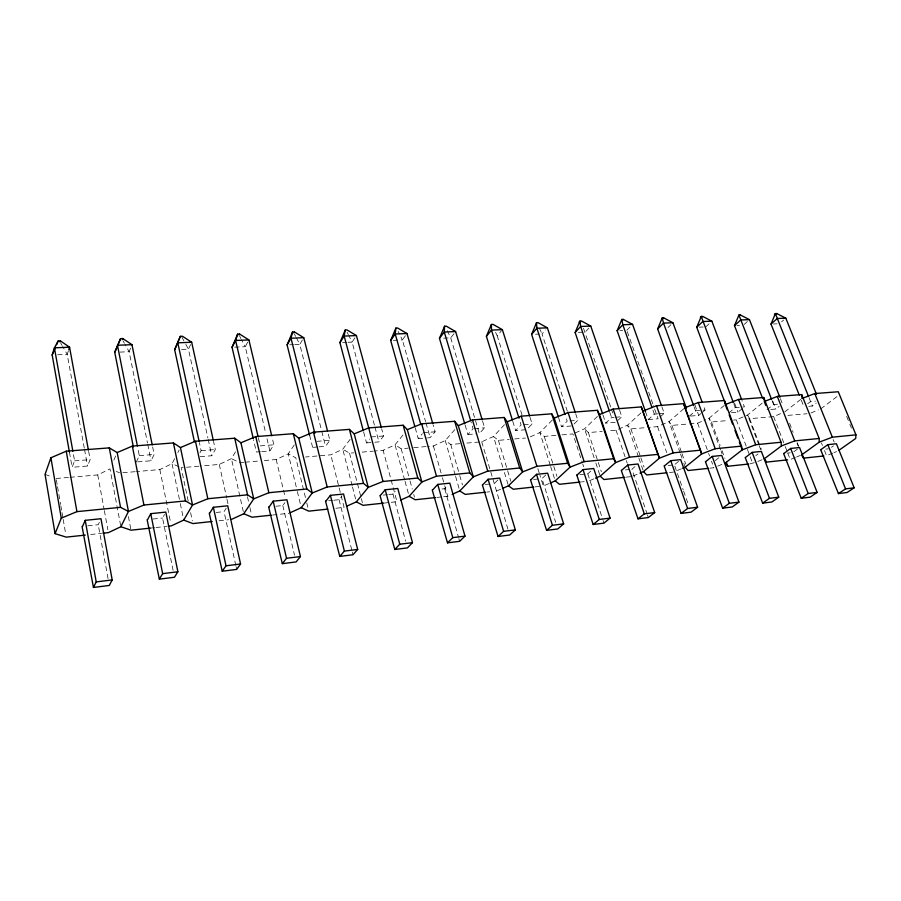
<?xml version="1.0" encoding="UTF-8"?>
<svg xmlns="http://www.w3.org/2000/svg" width="901" height="901" viewBox="0 0 901 901"><rect width="100%" height="100%" fill="white"/><g stroke="black" fill="none" stroke-linecap="round" stroke-linejoin="round"><path stroke-width="0.68" stroke-dasharray="4.5 3.38" d="M68.386 350.782L67.203 354.363L84.277 448.101M88.647 451.39L90.156 459.611L87.543 466.02L72.114 467.304L74.592 460.873L73.116 452.595M130.544 348.191L129.136 351.705L147.494 443.044M113.853 460.096L116.06 455.061M108.041 578.555L98.232 524.72L99.335 522.321M190.595 344.554L188.433 349.149L207.883 437.976M136.31 461.988L139.295 455.658L137.662 447.369M137.65 461.875L151.053 460.76L154.161 454.453L152.494 446.22M174.625 458.699L172.035 463.655L159.849 469.556L136.535 471.561M177.857 452.516L179.153 450.038M247.685 342.189L245.263 346.705L265.739 433.325M173.082 570.356L162.563 518.03L164.511 514.482M199.977 452.752L201.126 450.669L199.358 442.481M200.236 456.694L211.78 455.737L215.328 449.52L213.526 441.377M302.432 339.925L299.774 344.362L321.432 430.002M235.488 451.84L231.411 458.643L219.281 464.432L200.236 466.076M235.792 565.377L224.022 511.644L226.252 508.141M261.786 451.592L269.895 450.928L273.848 444.801L271.899 436.636M354.971 337.751L352.1 342.11L374.579 425.711M294.278 444.914L288.264 453.834L276.202 459.521L261.335 460.805M317.794 446.952L312.624 447.38L314.032 445.376M275.976 506.238L282.801 505.529L284.862 502.657M319.089 446.851L325.565 446.31L329.89 440.285L327.818 432.187M405.45 335.668L402.375 339.947L425.587 421.589M350.117 439.35L342.763 449.227L330.768 454.814L305.585 456.987M363.655 432.075L366.527 442.92L369.579 438.956M453.969 333.663L450.714 337.864L442.278 338.224M374.805 442.233L378.938 441.895L383.601 435.96L381.765 429.18M333.832 500.224L339.058 499.683L342.065 495.899M402.938 435.07L395.055 444.812L383.116 450.297L374.726 451.018M522.017 414.922L497.228 335.859L501.508 330.69M415.226 427.874L418.244 438.641L422.321 433.753M427.513 437.875L430.16 437.649L435.127 431.804L433.201 425.069M388.793 494.514L392.971 494.086L395.393 491.282M454.802 429.631L445.252 440.566L433.404 445.961L427.795 446.445M567.326 411.239L542.03 333.933L545.601 329.867M465.141 425.182L467.912 434.53L473.081 428.741L471.088 422.028M482.576 421.127L484.592 427.817L479.355 433.584L474.917 418.751M588.905 328.077L585.2 332.075L577.654 332.401M442.008 488.984L444.677 488.702L448.112 485.02M504.47 424.731L493.5 436.489L481.72 441.794L465.558 443.191M512.748 421.285L515.631 430.577L521.071 424.878L519.404 419.539M530.036 417.343L532.131 423.988L526.635 429.664L515.631 430.577M626.826 330.284L630.655 326.353M552.324 420.012L539.89 432.57L528.2 437.785M497.926 479.906L494.3 483.544L491.732 483.814M558.496 417.4L561.537 426.77L567.202 421.161L565.479 415.845M667.968 327.592L670.93 324.687M575.671 413.694L577.845 420.305L572.124 425.903L561.537 426.77M597.464 416.42L584.546 428.797L574.095 433.415M545.769 474.996L541.974 478.589L555.68 522.332M705.765 326.894L709.819 323.076M603.017 415.124L605.709 423.121L611.599 417.58L614.155 417.377M619.584 410.18L621.836 416.758L615.912 422.276L605.709 423.121M640.915 412.962L627.558 425.171L616.025 430.205L607.736 430.926M744.271 324.337L747.38 321.522M579.805 474.658L587.801 473.825L590.763 471.167M645.476 411.633L648.269 419.596L654.34 414.133L658.045 413.829M660.129 416.96L664.206 413.334L661.886 406.801M781.561 321.871L783.679 320.013M683.836 408.705L669.004 421.668L657.561 426.623L647.74 427.468M689.276 416.194L695.538 410.811L705.044 410.045L703.129 404.831M634.968 466.617L631.905 469.241L647.008 513.626M690.628 416.082L698.748 415.417L700.843 413.627M701.902 412.726L705.044 410.045M724.269 405.439L708.974 418.289L703.929 420.452M728.83 412.917L735.25 407.612L744.429 406.869L741.951 400.382M731.443 412.703L737.975 412.162L744.429 406.869M678.577 461.38L674.365 464.837L668.182 465.479M762.167 403.209L747.548 415.034L736.286 419.832L733.527 420.069M767.01 409.764L773.565 404.526L778.633 404.11M770.794 409.448L775.829 409.031L779.128 406.419M715.27 460.58L719.595 457.167M784.805 411.881L800.786 399.38M807.701 403.749L810.562 401.542L815.45 401.148M808.749 406.306L812.398 406.002L816.238 403.062M755.815 455.636L758.034 453.958M820.8 408.84L838.167 395.685M793.894 451.694L797.295 449.194M831.477 447.301L833.459 445.882M70.008 477.305L97.747 474.917L109.978 468.903L120.88 526.725M443.652 496.699L447.718 496.271L451.345 494.672M496.451 491.045L501.249 488.961M549.261 483.465L543.303 486.022L539.947 475.3M689.502 423.864L697.622 423.166L702.667 421.004M589.558 480.695L594.288 478.679M632.941 476.055L638.809 473.566M758.822 444.666L747.548 415.034L749.666 418.683L773.632 416.611L781.077 413.458M810.945 412.985L818.333 409.876M677.451 470.435L681.336 468.813M717.725 466.144L722.861 464.004M749.981 463.88L756.57 462.01M757.842 461.481L762.933 459.375M795.335 457.494L790.278 459.566L787.756 453.057M796.597 456.976L800.381 455.41M832.794 453.124L826.532 455.681L824.494 450.568M834.044 452.617L836.556 451.592M90.719 534.518L101.599 533.347M150.456 528.11L154.623 527.671M156.008 527.524L167.113 526.33M219.033 520.767L228.663 519.731M272.575 515.034L288.962 513.277M335.949 508.243L344.103 507.364L330.768 454.814M383.421 503.152L396.981 501.699L383.116 450.297M436.872 497.431L442.301 496.845M486.945 492.059L489.66 491.777M535.115 486.9L540.577 486.315M581.494 481.934L584.242 481.641M626.206 477.147L631.77 476.55M669.544 472.496L673.576 472.068M709.785 468.193L713.874 467.754L711.486 461.199M87.802 525.801L98.232 524.72M153.057 519.021L162.563 518.03M216.24 512.455L224.022 511.644M328.606 500.776L332.525 500.359M383.229 495.1L387.407 494.66M485.324 484.479L490.448 483.95M533.651 479.456L539.203 478.881M625.485 469.917L629.337 469.511M787.699 453.057L790.233 452.786M825.834 449.092L828.278 448.833M56.144 478.499L68.622 477.429M135.161 471.685L120.07 472.991L116.285 471.448M198.884 466.189L181.202 467.709L188.624 503.13M243.777 462.314L239.722 462.663L231.411 458.643L243.788 513.75M245.128 462.202L259.984 460.918M352.167 485.684L342.763 449.227L349.565 453.192L353.755 452.831M362.146 452.111L373.329 451.142M404.684 480.042L395.055 444.812L401.17 448.743L408.176 448.135M413.784 447.651L426.387 446.558M455.208 475.052L445.252 440.566L450.737 444.463L460.163 443.652M502.792 467.168L493.5 436.489L498.388 440.352L509.234 439.418M514.651 438.956L525.486 438.021M550.252 465.22L539.89 432.57L544.238 436.399L556.536 435.341M561.999 434.868L572.935 433.922L582.373 462.81M594.108 457.742L584.546 428.797L588.387 432.593L602.206 431.399M638.494 456.998L627.558 425.171L630.914 428.921L646.344 427.592M680.12 452.876L669.004 421.668L671.921 425.385L688.15 423.988M720.586 449.802L708.974 418.289L711.475 421.972L728.019 420.542M787.913 415.384L806.992 413.739M260.445 451.705L256.391 452.043L253.541 439.801M366.527 442.92L373.419 442.346M418.244 438.641L426.184 437.987M467.912 434.53L476.809 433.786M648.269 419.596L658.09 418.785L653.416 405.574M74.592 460.873L90.156 459.611M139.295 455.658L154.161 454.453M201.126 450.669L215.328 449.52M260.254 445.905L273.848 444.801M316.859 441.344L329.89 440.285M371.111 436.962L383.601 435.96M423.143 432.773L435.127 431.804M474.365 428.639L484.592 427.817M523.841 424.653L532.131 423.988M569.871 420.947L577.845 420.305M615.439 417.264L621.836 416.758M659.273 413.739L664.206 413.334M57.641 354.78L67.203 354.363L62.687 346.513M119.991 352.1L129.136 351.705L125.07 344.452M181.551 349.442L188.433 349.149L184.559 342.053M234.699 347.155L245.263 346.705L241.558 339.756M289.626 344.801L293.433 344.632M294.706 344.576L299.774 344.362L296.238 337.548M342.628 342.515L346.694 342.346M348.045 342.279L352.1 342.11L348.969 335.927M393.275 340.341L402.375 339.947L398.174 331.455M535.509 334.215L539.417 334.046M619.899 330.588L622.67 330.464M699.311 327.164L703.185 327.007M736.995 325.543L739.484 325.441M773.418 323.977L777.034 323.819M45.05 474.388L52.438 477.125M178.916 466.695L172.035 463.655L180.009 502.195M60.75 343.146L62.034 345.398M123.043 340.837L124.394 343.247M181.979 337.323L183.917 340.871M239.711 336.276L240.939 338.596M294.469 334.136L295.641 336.411M347.088 332.21L348.338 334.688M447.268 330.723L450.714 337.864L474.512 417.4M495.584 332.356L497.228 335.859M539.395 328.201L542.03 333.933M583.488 328.279L610.934 407.68M846.658 416.431L849.316 422.918M849.846 424.213L851.434 428.11M833.166 439.564L834.202 442.121M809.008 397.645L812.398 406.002M821.43 442.898L822.455 445.454M801.304 400.247L803.872 406.711M780.401 398.625L782.428 403.806M789.591 423.256L793.139 432.311M797.194 442.65L798.714 446.536M797.058 443.168L798.072 445.77M772.776 401.182L775.829 409.031M772.056 400.618L773.565 404.526M773.632 416.611L784.726 445.252M785.233 446.547L787.249 451.761M749.666 418.683L761.334 449.362M759.306 445.961L760.782 449.824M734.506 402.984L737.975 412.162M733.774 403.693L735.25 407.612M736.286 419.832L746.94 448.146M747.425 449.43L752.752 463.587M711.475 421.972L720.124 445.421M722.039 450.624L724.922 458.44M721.07 451.119L722.039 453.744M694.896 404.887L698.748 415.417M694.097 406.892L695.538 410.811M697.622 423.166L708.141 452.02M708.614 453.327L709.571 455.951M671.921 425.385L681.584 452.471M682.034 453.755L685.717 464.071M680.582 454.172L681.978 458.08M683.825 463.283L685.21 467.18M627.287 331.613L640.352 368.588M640.825 369.906L652.955 404.256M674.826 466.144L683.183 489.806M683.645 491.124L688.758 505.585M652.955 410.192L654.34 414.133M657.561 426.623L666.706 452.595M630.914 428.921L640.42 456.537M640.87 457.854L644.046 467.056M638.944 458.316L643.505 471.583M611.396 409.009L612.748 412.985M647.459 514.933L648.348 517.546M616.025 430.205L625.925 459.341M626.375 460.659L627.265 463.305M609.808 412.298L611.599 417.58M588.387 432.593L601.35 471.707M595.854 463.001L600.201 476.156M587.801 473.825L602.634 519.134M603.062 520.474L603.94 523.132M582.801 464.128L583.657 466.752M544.238 436.399L556.931 476.314M550.657 466.527L555.219 480.897M537.852 468.599L539.53 473.96M498.388 440.352L507.24 469.421M507.635 470.75L510.856 481.314M504.414 472.496L508.446 485.83M481.72 441.794L508.119 529.732M450.737 444.463L459.341 474.151M459.735 475.503L462.472 484.952M455.591 476.381L459.792 490.966M433.404 445.961L442.064 476.404M442.436 477.733L444.328 484.355M444.7 485.673L447.718 496.271M425.97 422.929L430.16 437.649M444.677 488.702L458.485 537.266M458.868 538.618L459.634 541.321M401.17 448.743L409.651 479.614M410.023 480.954L412.241 489.006M413.717 494.379L414.449 497.07M405.056 481.404L409.133 496.305M374.951 427.063L378.938 441.895M392.971 494.086L405.641 541.163M349.565 453.192L361.008 497.307M361.357 498.647L362.393 502.657M352.505 487.024L356.334 501.88M321.781 431.365L325.565 446.31M339.058 499.683L351.976 550.725M352.314 552.065L352.989 554.757M309.595 435.251L312.624 447.38M305.439 497.476L295.798 457.832L288.264 453.834L297.048 490.189M306.779 502.949L308.108 508.423M297.364 491.529L301.272 507.691M276.202 459.521L285.133 497.149M267.011 438.742L269.895 450.928M282.801 505.529L294.537 555.207M258.328 437.683L259.939 444.531M247.46 496.766L249.622 506.317M249.926 507.68L251.48 514.494M219.281 464.432L226.68 497.971M226.973 499.312L228.156 504.684M208.187 439.339L211.78 455.737M236.085 566.718L236.67 569.409M190.618 512.669L192.33 520.846M180.29 503.569L183.714 520.091M159.849 469.556L170.728 523.132M147.764 444.407L151.053 460.76M128.404 516.577L130.746 528.831M97.747 474.917L104.088 509.256M104.347 510.63L107.895 529.867M84.536 449.486L87.543 466.02M69.433 452.234L72.114 467.304M56.369 479.861L57.315 485.324M57.551 486.686L60.604 504.414M60.84 505.776L61.775 511.227M62.011 512.59L62.957 518.041M63.194 519.404L65.773 534.406"/><path stroke-width="1.35" d="M482.181 419.798L455.602 331.557L446.288 326.173L444.553 326.241L444.283 332.019L470.682 420.688M801.856 398.546L814.786 393.557L838.279 391.755L855.95 434.856L855.691 438.483L838.921 450.297M432.807 423.729L406.982 333.528L397.679 328.032L395.877 328.099L395.224 334.001L420.846 424.653M381.393 427.817L356.413 335.577L347.11 329.969L345.241 330.036L344.171 336.073L339.925 342.628L363.294 430.723M327.48 430.836L303.761 337.706L294.481 331.973L292.532 332.052L291 338.224L287.092 344.903L309.595 435.251M69.433 452.234L52.179 355.017L54.409 347.82L58.137 341.006L60.446 340.916L69.557 347.212L88.388 450.016M58.137 341.006L56.673 344.7M60.097 342.031L60.446 340.916M271.584 435.273L248.901 339.936L239.643 334.068L237.616 334.147L235.6 340.477L232.053 347.268L253.226 438.438M68.769 349.599L69.557 347.212L54.409 347.82L72.868 451.221M102.962 533.201L108.402 532.615L120.88 526.725L128.449 511.43L117.175 452.55L109.28 447.876L66.246 451.187L50.895 457.776L45.05 474.388L55.085 533.662L66.246 537.131L85.28 535.093M799.255 395.089L771.008 324.078L775.367 313.593L776.673 313.548L785.796 318.166L816.52 394.39M762.505 398.118L734.495 325.655L738.944 314.99L740.284 314.933L749.452 319.641L779.894 397.33M725.373 403.693L696.732 327.277L701.26 316.431L702.645 316.375L711.835 321.161L741.467 399.075M686.404 408.266L657.629 328.966L662.235 317.918L663.677 317.862L672.901 322.738L702.172 402.229M645.476 411.633L617.129 330.701L621.825 319.461L623.312 319.405L632.57 324.383L661.424 405.484M602.566 413.784L575.142 332.514L579.94 321.071L581.483 321.004L590.752 326.072L619.133 408.874M558.068 416.059L531.601 334.384L536.489 322.727L538.088 322.671L547.38 327.829L575.232 412.376M133.348 446.907L114.754 352.325L120.576 338.618L122.784 338.539L131.963 344.678L152.213 444.846M120.576 338.618L114.754 352.325M122.367 339.621L122.784 338.539M512.342 419.956L486.405 336.332L491.394 324.45L493.061 324.383L502.364 329.653L529.619 416.014M464.747 423.842L439.463 338.348L444.553 326.241M213.233 440.015L191.676 342.256L182.464 336.253L180.346 336.332L174.659 349.746L194.425 441.794M414.843 426.533L390.674 340.443L395.877 328.099M55.085 533.662L61.279 518.165L50.895 457.776M339.925 342.628L345.241 330.036M287.092 344.903L292.532 332.052M232.053 347.268L237.616 334.147M174.659 349.746L180.346 336.332M52.179 355.017L55.547 347.279M82.599 526.342L85.223 520.339L100.98 518.728L112.197 579.917L109.291 585.459L93.445 587.452L82.047 526.398M93.445 587.452L96.216 581.911L85.223 520.339M239.092 335.116L239.643 334.068M147.629 519.584L150.771 513.66L165.818 512.117L177.88 571.763L174.456 577.248L159.342 579.152L147.111 519.64M168.51 526.184L171.28 525.88L183.714 520.091L192.532 504.999L207.827 498.737L247.55 494.818L253.733 498.861L268.858 492.723L306.824 488.984L312.253 492.993L327.198 486.968L363.52 483.386L368.25 487.373L383.015 481.472L417.805 478.037L421.882 481.99L436.489 476.201L469.826 472.912L473.318 476.832L487.745 471.144L519.731 467.991L522.67 471.887L536.928 466.301L567.641 463.272L570.063 467.135L584.152 461.65L613.671 458.733L615.62 462.562L600.201 476.156L595.471 478.172M293.872 333.01L294.481 331.973M159.342 579.152L162.642 573.655L150.771 513.66M209.753 513.131L213.357 507.274L227.739 505.81L240.556 563.992L236.67 569.409L222.232 571.223L209.246 513.176M231.411 519.438L243.788 513.75L253.733 498.861L240.927 442.785L234.71 438.213L195.461 441.231L180.448 447.56L173.42 442.932L132.346 446.096L117.175 452.55M222.232 571.223L226.016 565.794L213.357 507.274M269.151 506.948L273.183 501.181L286.923 499.773L300.427 556.559L296.125 561.92L282.317 563.654L268.667 507.004M390.674 340.443L395.224 334.001L406.982 333.528M290.201 512.714L301.272 507.691L312.253 492.993L298.794 438.224L293.309 433.708L255.771 436.591L240.927 442.785M439.463 338.348L444.283 332.019L455.602 331.557M325.993 501.046L330.408 495.347L343.563 494.007L357.686 549.441L352.989 554.757L339.778 556.413L325.531 501.091M282.317 563.654L286.529 558.282L300.427 556.559M486.405 336.332L491.473 330.104L491.394 324.45M346.547 506.272L356.334 501.88L368.25 487.373L354.206 433.854L349.408 429.383L313.469 432.153L298.794 438.224M380.447 495.381L385.211 489.761L397.814 488.477L412.489 542.639L407.443 547.887L394.796 549.486L379.997 495.426M531.601 334.384L536.895 328.257L536.489 322.727M339.778 556.413L344.385 551.097L357.686 549.441M400.618 500.089L409.133 496.305L421.882 481.99L407.32 429.664L403.152 425.249L368.712 427.896L354.206 433.854M575.142 332.514L580.649 326.489L590.752 326.072M432.649 489.953L437.74 484.411L449.836 483.173L464.995 536.129L459.634 541.321L447.504 542.841L432.232 489.998M394.796 549.486L399.751 544.227L412.489 542.639M622.445 320.317L623.312 319.405M452.55 494.142L459.792 490.966L473.318 476.832L458.282 425.644L454.701 421.285L421.668 423.819L407.32 429.664M617.129 330.701L622.828 324.777L632.57 324.383M482.756 484.749L488.128 479.276L499.74 478.093L515.338 529.878L509.696 535.014L498.05 536.478L482.35 484.794M662.776 318.763L663.677 317.862M657.629 328.966L663.508 323.121L672.901 322.738M447.504 542.841L452.786 537.638L464.995 536.129M502.454 488.443L508.446 485.83L522.67 471.887L507.207 421.792L504.166 417.467L472.462 419.911L458.282 425.644M530.88 479.749L536.512 474.343L547.662 473.205L563.654 523.875L557.764 528.955L546.58 530.362L530.486 479.782M696.732 327.277L702.769 321.533L711.835 321.161M550.455 482.947L555.219 480.897L570.063 467.135L554.228 418.075L551.694 413.818L521.229 416.161L507.207 421.792M498.05 536.478L503.625 531.331L515.338 529.878M739.338 315.812L740.284 314.933M734.495 325.655L740.678 319.99L749.452 319.641M577.136 474.94L583.015 469.601L593.725 468.509L610.067 518.109L603.94 523.132L593.196 524.495L576.764 474.973M776.673 313.548L774.409 314.46M771.008 324.078L777.315 318.504L785.796 318.166M546.58 530.362L552.414 525.272L563.654 523.875M621.634 470.311L627.727 465.04L638.032 463.992L654.689 512.579L648.348 517.546L638.009 518.841L621.273 470.356M639.98 473.07L643.505 471.583L659.442 458.17L673.205 452.865L700.516 450.173L701.62 453.935L685.21 467.18L682.631 468.272M593.196 524.495L599.278 519.449L610.067 518.109M664.476 465.862L670.749 460.659L680.683 459.645L697.611 507.24L691.078 512.162L681.133 513.412L664.127 465.896M705.742 461.571L712.195 456.435L721.769 455.455L738.944 502.116L732.231 506.97L722.647 508.175L705.404 461.605M638.009 518.841L644.305 513.863L654.689 512.579M745.521 457.438L752.144 452.37L761.368 451.424L778.757 497.172L771.898 501.97L762.651 503.141L745.195 457.471M681.133 513.412L687.621 508.479L697.611 507.24M802.735 457.077L801.653 454.892L819.212 442.143L819.178 438.483L794.727 440.893L781.426 445.927L764.217 458.846L766.199 462.145L787.609 459.848M783.893 453.451L790.661 448.439L799.559 447.527L817.139 492.408L810.134 497.161L801.226 498.276L783.588 453.485M722.647 508.175L729.314 503.31L738.944 502.116M820.935 449.599L827.828 444.655L836.421 443.776L854.171 487.813L847.041 492.509L838.437 493.59L820.642 449.633M762.651 503.141L769.477 498.321L778.757 497.172M801.226 498.276L808.197 493.511L817.139 492.408M838.437 493.59L845.543 488.883L854.171 487.813M61.279 518.165L76.923 511.633L120.543 507.342L128.449 511.43L143.923 505.033L185.516 500.933L192.532 504.999L180.448 447.56M554.228 418.075L568.092 412.557L597.386 410.293L599.458 414.516L615.62 462.562L629.551 457.167L657.933 454.374L659.442 458.17L641.332 406.914L613.153 409.088L599.458 414.516M642.976 411.081L656.514 405.743L683.656 403.659L700.516 450.173M741.534 446.13L715.225 448.732L701.62 453.935L684.895 407.77L698.275 402.533L724.427 400.517L741.534 446.13L742.255 449.858L725.429 462.934L727.805 466.256L748.596 464.038M781.426 445.927L781.054 442.245L763.744 397.487L738.527 399.436L725.294 404.583L724.427 400.517M819.178 438.483L801.665 394.57L777.338 396.44L764.251 401.519L765.771 405.427M781.054 442.245L755.702 444.734L742.255 449.858L739.349 442.098M819.212 442.143L832.355 437.188L855.95 434.856M96.216 581.911L112.197 579.917M162.642 573.655L177.88 571.763M226.016 565.794L240.556 563.992M150.456 528.11L131.005 530.193L120.88 526.725M212.152 521.499L192.893 523.571L183.714 520.091M271.212 515.181L252.089 517.219L243.788 513.75M327.795 509.11L308.773 511.149L301.272 507.691M383.421 503.152L363.092 505.337L356.334 501.88M435.521 497.577L415.192 499.751L409.133 496.305M485.583 492.205L465.209 494.39L459.792 490.966M533.752 487.047L513.266 489.243L508.446 485.83M580.12 482.08L559.476 484.299L555.219 480.897M624.81 477.293L603.94 479.535L600.201 476.156M666.864 472.788L646.76 474.94L643.505 471.583M708.434 468.34L688.015 470.525L685.21 467.18M803.264 458.17L823.796 455.974M131.963 344.678L117.468 345.263L137.391 445.995M191.676 342.256L177.801 342.819L199.053 441.118M248.901 339.936L235.6 340.477L258.013 436.321M303.761 337.706L291 338.224L314.821 433.201M356.413 335.577L344.171 336.073L383.015 481.472M502.364 329.653L491.473 330.104L518.987 418.199M547.38 327.829L536.895 328.257L565.04 414.528M579.095 321.995L580.638 321.939M700.336 317.31L701.721 317.265M814.786 393.557L832.355 437.188M808.49 396.35L775.367 313.593M827.828 444.655L845.543 488.883M777.338 396.44L794.727 440.893M771.549 399.323L738.944 314.99M790.661 448.439L808.197 493.511M765.231 459.589L766.199 462.145M738.527 399.436L755.702 444.734M733.279 402.398L701.26 316.431M752.144 452.37L769.477 498.321M725.778 405.878L727.231 409.764M729.168 414.933L732.558 423.988M734.991 430.453L737.896 438.224M726.364 462.348L727.805 466.256M698.275 402.533L715.225 448.732M693.624 405.574L663.508 323.121L662.235 317.918M712.195 456.435L729.314 503.31M656.514 405.743L673.205 452.865M652.031 407.567L622.828 324.777L621.825 319.461M670.749 460.659L687.621 508.479M641.332 406.914L657.933 454.374M613.153 409.088L629.551 457.167M609.358 410.98L580.649 326.489L579.94 321.071M627.727 465.04L644.305 513.863M597.386 410.293L613.671 458.733M568.092 412.557L584.152 461.65M583.015 469.601L599.278 519.449M551.694 413.818L567.641 463.272M521.229 416.161L536.928 466.301M536.512 474.343L552.414 525.272M504.166 417.467L519.731 467.991M683.656 403.659L684.895 407.77M472.462 419.911L487.745 471.144M488.128 479.276L503.625 531.331M454.701 421.285L469.826 472.912M421.668 423.819L436.489 476.201M437.74 484.411L452.786 537.638M403.152 425.249L417.805 478.037M385.211 489.761L399.751 544.227M349.408 429.383L363.52 483.386M330.408 495.347L344.385 551.097M313.469 432.153L327.198 486.968M293.309 433.708L306.824 488.984M273.183 501.181L286.529 558.282M255.771 436.591L268.858 492.723M234.71 438.213L247.55 494.818M195.461 441.231L207.827 498.737M173.42 442.932L185.516 500.933M132.346 446.096L143.923 505.033M109.28 447.876L120.543 507.342M66.246 451.187L76.923 511.633M763.744 397.487L764.082 400.168M801.665 394.57L801.789 397.217"/></g></svg>
